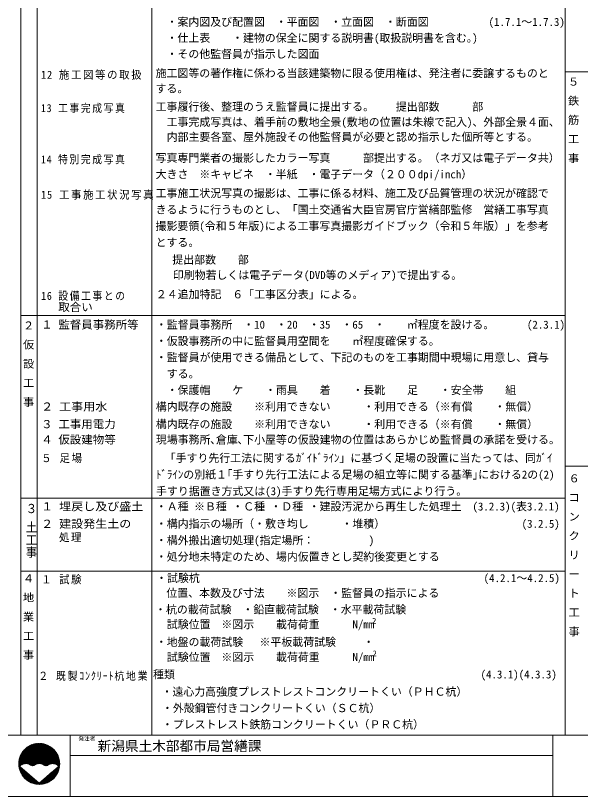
# Model space of a CAD drawing. Units: millimetres on the paper. Extents: x -396 to 396, y -283 to 286.
# Drawn here: x -200.9 to 6, y -283.5 to 2.7 of the extents above; entities that cross this region are included whole.
import ezdxf
from ezdxf.enums import TextEntityAlignment as Align

# ---------------------------------------------------------------- set-up
doc = ezdxf.new("R2010")
doc.units = ezdxf.units.MM
for name, color, linetype, lineweight in [('0-1', 4, 'Continuous', 9), ('0-2_文字', 7, 'Continuous', 9), ('0-F_タイトル', 5, 'Continuous', 9)]:
    doc.layers.add(name, color=color, linetype=linetype, lineweight=lineweight)
doc.styles.add('@ＭＳ ゴシック', font='')
doc.styles.add('ＭＳ ゴシック', font='')
doc.styles.get('@ＭＳ ゴシック').set_extended_font_data('@MS Gothic')
doc.styles.get('ＭＳ ゴシック').set_extended_font_data('MS Gothic')

msp = doc.modelspace()

# ---------------------------------------------------------------- linework, layer by layer
at = {"layer": '0-1'}
for p, q in [((-198.998, 286.452), (-198.998, -261.048)), ((0.423, 286.452), (0.423, -261.048)), ((-192.998, 238.665), (-192.998, -261.048)), ((-150.998, 238.665), (-150.998, -261.048)), ((0.423, -17.887), (198.231, -17.887)), ((-198.998, -107.26), (0.423, -107.26)), ((0.423, -162.49), (198.422, -162.49)), ((-198.998, -174.142), (0.423, -174.142)), ((0.423, -200.864), (-198.998, -200.864))]:
    msp.add_line(p, q, dxfattribs=at)
at = {"layer": '0-F_タイトル', "color": 7}
for p, q in [((-395.577, -261.048), (396.422, -261.048)), ((-180.827, -283.464), (-180.827, -261.048)), ((-4.078, -283.464), (-4.078, -261.048)), ((-180.827, -268.448), (-4.077, -268.448))]:
    msp.add_line(p, q, dxfattribs=at)
at = {"layer": '0-F_タイトル'}
for p, q in [((-199.727, -271.556), (-192.218, -264.048)), ((-199.726, -271.696), (-192.078, -264.049)), ((-199.726, -271.414), (-192.361, -264.049)), ((-199.722, -271.834), (-191.941, -264.053)), ((-199.722, -271.268), (-192.506, -264.053)), ((-199.715, -271.969), (-191.806, -264.06)), ((-199.715, -271.12), (-192.655, -264.06)), ((-199.707, -272.102), (-191.673, -264.068)), ((-199.705, -270.968), (-192.806, -264.07)), ((-199.696, -272.232), (-191.543, -264.079)), ((-199.691, -270.813), (-192.961, -264.084)), ((-199.683, -272.361), (-191.414, -264.092)), ((-199.674, -270.655), (-193.12, -264.101)), ((-199.668, -272.487), (-191.287, -264.107)), ((-199.652, -270.492), (-193.283, -264.122)), ((-199.651, -272.612), (-191.163, -264.124)), ((-199.633, -272.735), (-191.04, -264.142)), ((-199.627, -270.325), (-193.45, -264.148)), ((-199.596, -270.153), (-193.622, -264.179)), ((-199.56, -269.976), (-193.799, -264.214)), ((-199.519, -269.793), (-193.982, -264.256)), ((-199.471, -269.603), (-194.172, -264.304)), ((-199.415, -269.406), (-194.369, -264.36)), ((-199.35, -269.199), (-194.575, -264.425)), ((-199.275, -268.983), (-194.792, -264.5)), ((-199.187, -268.754), (-195.021, -264.587)), ((-199.084, -268.509), (-195.266, -264.691)), ((-198.96, -268.244), (-195.531, -264.815)), ((-198.808, -267.95), (-195.824, -264.967)), ((-198.626, -271.869), (-190.919, -264.163)), ((-198.612, -267.613), (-196.162, -265.163)), ((-198.333, -267.193), (-196.582, -265.442)), ((-198.327, -271.712), (-190.8, -264.185)), ((-198.091, -271.617), (-190.682, -264.209)), ((-197.885, -271.553), (-190.566, -264.234)), ((-197.7, -271.509), (-190.452, -264.261)), ((-197.675, -266.393), (-197.381, -266.1)), ((-197.529, -271.479), (-190.339, -264.289)), ((-197.369, -271.461), (-190.227, -264.319)), ((-197.218, -271.452), (-190.117, -264.351)), ((-197.076, -271.45), (-190.008, -264.383)), ((-196.939, -271.456), (-189.901, -264.417)), ((-196.809, -271.466), (-189.795, -264.453)), ((-196.683, -271.483), (-189.69, -264.49)), ((-196.563, -271.503), (-189.587, -264.528)), ((-196.446, -271.528), (-189.485, -264.567)), ((-196.334, -271.557), (-189.384, -264.607)), ((-196.225, -271.59), (-189.284, -264.649)), ((-196.119, -271.626), (-189.186, -264.692)), ((-196.017, -271.665), (-189.088, -264.736)), ((-195.918, -271.707), (-188.992, -264.781)), ((-195.822, -271.753), (-188.897, -264.828)), ((-195.729, -271.801), (-188.803, -264.875)), ((-195.638, -271.852), (-188.71, -264.923)), ((-195.55, -271.905), (-188.618, -264.973)), ((-195.465, -271.961), (-188.527, -265.024)), ((-195.379, -272.017), (-188.438, -265.075)), ((-195.287, -272.066), (-188.349, -265.128)), ((-195.189, -272.109), (-188.261, -265.182)), ((-195.084, -272.146), (-188.175, -265.237)), ((-194.972, -272.175), (-188.089, -265.292)), ((-194.851, -272.196), (-188.005, -265.349)), ((-194.721, -272.207), (-187.921, -265.407)), ((-194.577, -272.204), (-187.838, -265.466)), ((-194.415, -272.184), (-187.757, -265.526)), ((-194.224, -272.134), (-187.676, -265.586)), ((-193.964, -272.016), (-187.596, -265.648)), ((-193.598, -271.791), (-187.517, -265.711)), ((-193.332, -271.667), (-187.44, -265.774)), ((-193.111, -271.587), (-187.363, -265.839)), ((-192.915, -271.532), (-187.287, -265.905)), ((-192.736, -271.495), (-187.212, -265.971)), ((-192.57, -271.47), (-187.138, -266.038)), ((-192.414, -271.456), (-187.065, -266.107)), ((-192.267, -271.45), (-186.993, -266.176)), ((-192.127, -271.452), (-186.922, -266.246)), ((-191.993, -271.46), (-186.852, -266.318)), ((-191.865, -271.473), (-186.782, -266.39)), ((-191.742, -271.491), (-186.714, -266.463)), ((-191.623, -271.513), (-186.647, -266.537)), ((-191.508, -271.54), (-186.58, -266.612)), ((-191.397, -271.57), (-186.515, -266.688)), ((-191.29, -271.604), (-186.45, -266.765)), ((-191.186, -271.642), (-186.387, -266.843)), ((-191.085, -271.682), (-186.324, -266.921)), ((-190.987, -271.726), (-186.262, -267.001)), ((-190.892, -271.773), (-186.202, -267.082)), ((-190.8, -271.822), (-186.142, -267.164)), ((-190.711, -271.874), (-186.083, -267.246)), ((-190.624, -271.929), (-186.025, -267.33)), ((-190.54, -271.986), (-185.969, -267.415)), ((-190.451, -272.038), (-185.913, -267.5)), ((-190.356, -272.085), (-185.858, -267.587)), ((-190.255, -272.125), (-185.804, -267.675)), ((-190.148, -272.159), (-185.752, -267.763)), ((-190.032, -272.185), (-185.7, -267.853)), ((-189.908, -272.202), (-185.65, -267.944)), ((-189.772, -272.208), (-185.6, -268.036)), ((-189.621, -272.198), (-185.552, -268.129)), ((-189.449, -272.167), (-185.504, -268.223)), ((-189.237, -272.098), (-185.458, -268.318)), ((-188.903, -271.905), (-185.413, -268.415)), ((-188.588, -271.731), (-185.369, -268.512)), ((-188.345, -271.629), (-185.326, -268.611)), ((-188.135, -271.561), (-185.284, -268.71)), ((-187.947, -271.515), (-185.244, -268.811)), ((-187.774, -271.483), (-185.205, -268.914)), ((-187.613, -271.463), (-185.167, -269.017)), ((-187.461, -271.453), (-185.13, -269.122)), ((-187.317, -271.45), (-185.095, -269.228)), ((-187.18, -271.454), (-185.061, -269.335)), ((-187.049, -271.464), (-185.028, -269.444)), ((-186.922, -271.48), (-184.997, -269.554)), ((-186.801, -271.5), (-184.967, -269.666)), ((-186.684, -271.524), (-184.939, -269.779)), ((-186.571, -271.552), (-184.912, -269.893)), ((-186.461, -271.584), (-184.887, -270.009)), ((-186.355, -271.62), (-184.863, -270.127)), ((-186.253, -271.659), (-184.841, -270.247)), ((-186.153, -271.7), (-184.82, -270.368)), ((-186.057, -271.745), (-184.802, -270.491)), ((-185.963, -271.793), (-184.785, -270.615)), ((-185.872, -271.844), (-184.77, -270.742)), ((-185.784, -271.897), (-184.758, -270.871)), ((-185.698, -271.952), (-184.747, -271.001)), ((-185.615, -272.011), (-184.739, -271.134)), ((-185.534, -272.072), (-184.732, -271.269)), ((-185.456, -272.135), (-184.728, -271.407)), ((-185.381, -272.201), (-184.727, -271.547)), ((-185.307, -272.269), (-184.728, -271.69)), ((-185.237, -272.34), (-184.733, -271.835)), ((-199.612, -272.856), (-199.264, -272.508)), ((-199.59, -272.975), (-199.189, -272.574)), ((-199.566, -273.093), (-199.113, -272.639)), ((-199.541, -273.209), (-199.037, -272.705)), ((-199.514, -273.323), (-198.962, -272.771)), ((-199.485, -273.436), (-198.886, -272.837)), ((-199.456, -273.548), (-198.81, -272.903)), ((-199.424, -273.658), (-198.735, -272.968)), ((-199.391, -273.766), (-198.659, -273.034)), ((-199.357, -273.874), (-198.584, -273.1)), ((-199.322, -273.98), (-198.508, -273.166)), ((-199.285, -274.084), (-198.432, -273.231)), ((-199.247, -274.188), (-198.357, -273.297)), ((-199.208, -274.29), (-198.281, -273.363)), ((-199.167, -274.391), (-198.205, -273.429)), ((-199.126, -274.491), (-198.13, -273.495)), ((-199.083, -274.589), (-198.054, -273.56)), ((-199.039, -274.686), (-197.978, -273.626)), ((-198.994, -274.783), (-197.903, -273.692)), ((-198.947, -274.878), (-197.827, -273.758)), ((-198.9, -274.972), (-197.752, -273.823)), ((-198.851, -275.065), (-197.676, -273.889)), ((-198.802, -275.157), (-197.6, -273.955)), ((-198.751, -275.247), (-197.525, -274.021)), ((-198.699, -275.337), (-197.449, -274.087)), ((-198.647, -275.426), (-197.373, -274.152)), ((-198.593, -275.513), (-197.298, -274.218)), ((-198.538, -275.6), (-197.222, -274.284)), ((-198.482, -275.686), (-197.146, -274.35)), ((-198.425, -275.77), (-197.071, -274.416)), ((-198.368, -275.854), (-196.995, -274.481)), ((-198.309, -275.937), (-196.919, -274.547)), ((-198.249, -276.018), (-196.844, -274.613)), ((-198.188, -276.099), (-196.768, -274.679)), ((-191.939, -279.042), (-186.84, -273.943)), ((-191.791, -279.035), (-185.756, -273)), ((-191.639, -279.025), (-184.75, -272.136)), ((-191.484, -279.011), (-184.764, -272.291)), ((-191.325, -278.993), (-184.782, -272.45)), ((-191.162, -278.972), (-184.803, -272.613)), ((-190.994, -278.946), (-184.829, -272.78)), ((-190.822, -278.915), (-184.86, -272.953)), ((-190.645, -278.879), (-184.896, -273.13)), ((-190.461, -278.837), (-184.938, -273.314)), ((-190.271, -278.788), (-184.987, -273.504)), ((-190.073, -278.732), (-185.043, -273.701)), ((-189.867, -278.667), (-185.108, -273.908)), ((-189.65, -278.591), (-185.184, -274.125)), ((-189.42, -278.502), (-185.272, -274.355)), ((-189.174, -278.398), (-185.377, -274.601)), ((-185.168, -272.413), (-184.74, -271.984)), ((-198.127, -276.179), (-196.693, -274.744)), ((-198.064, -276.257), (-196.617, -274.81)), ((-198, -276.335), (-196.541, -274.876)), ((-197.936, -276.412), (-196.466, -274.942)), ((-197.87, -276.488), (-196.39, -275.008)), ((-197.804, -276.563), (-196.314, -275.073)), ((-197.736, -276.637), (-196.239, -275.139)), ((-197.668, -276.71), (-196.163, -275.205)), ((-197.599, -276.782), (-196.087, -275.271)), ((-197.528, -276.853), (-196.012, -275.336)), ((-197.457, -276.923), (-195.936, -275.402)), ((-197.385, -276.993), (-195.86, -275.468)), ((-197.312, -277.061), (-195.785, -275.534)), ((-197.238, -277.128), (-195.709, -275.6)), ((-197.163, -277.195), (-195.634, -275.665)), ((-197.087, -277.26), (-195.558, -275.731)), ((-197.01, -277.325), (-195.482, -275.797)), ((-196.932, -277.388), (-195.407, -275.863)), ((-196.853, -277.451), (-195.331, -275.928)), ((-196.774, -277.513), (-195.255, -275.994)), ((-196.693, -277.573), (-195.18, -276.06)), ((-196.611, -277.633), (-195.104, -276.126)), ((-196.528, -277.692), (-195.028, -276.192)), ((-196.445, -277.749), (-194.953, -276.257)), ((-196.36, -277.806), (-194.877, -276.323)), ((-196.274, -277.862), (-194.802, -276.389)), ((-196.188, -277.917), (-194.726, -276.455)), ((-196.1, -277.97), (-194.65, -276.52)), ((-196.011, -278.023), (-194.575, -276.586)), ((-195.922, -278.075), (-194.499, -276.652)), ((-195.831, -278.125), (-194.423, -276.718)), ((-195.739, -278.175), (-194.348, -276.784)), ((-195.646, -278.223), (-194.272, -276.849)), ((-195.552, -278.271), (-194.196, -276.915)), ((-195.457, -278.317), (-194.121, -276.981)), ((-195.36, -278.362), (-194.045, -277.047)), ((-195.263, -278.406), (-193.969, -277.113)), ((-195.164, -278.449), (-193.894, -277.178)), ((-195.064, -278.49), (-193.818, -277.244)), ((-194.963, -278.531), (-193.743, -277.31)), ((-194.861, -278.57), (-193.667, -277.376)), ((-194.758, -278.608), (-193.591, -277.441)), ((-194.653, -278.645), (-193.516, -277.507)), ((-192.368, -279.046), (-190.095, -276.773)), ((-192.228, -279.048), (-189.01, -275.83)), ((-192.085, -279.046), (-187.925, -274.887)), ((-188.907, -278.273), (-185.502, -274.867)), ((-188.612, -278.119), (-185.656, -275.163)), ((-188.271, -277.92), (-185.855, -275.504)), ((-187.843, -277.633), (-186.142, -275.932)), ((-194.547, -278.68), (-193.44, -277.573)), ((-194.44, -278.714), (-193.364, -277.639)), ((-194.331, -278.747), (-193.289, -277.705)), ((-194.221, -278.778), (-193.213, -277.77)), ((-194.109, -278.808), (-193.137, -277.836)), ((-193.996, -278.836), (-193.062, -277.902)), ((-193.881, -278.863), (-192.986, -277.968)), ((-193.765, -278.888), (-192.91, -278.033)), ((-193.648, -278.912), (-192.835, -278.099)), ((-193.528, -278.934), (-192.759, -278.165)), ((-193.407, -278.954), (-192.684, -278.231)), ((-193.284, -278.973), (-192.608, -278.297)), ((-193.159, -278.99), (-192.532, -278.362)), ((-193.033, -279.004), (-192.457, -278.428)), ((-192.904, -279.017), (-192.381, -278.494)), ((-192.773, -279.028), (-192.305, -278.56)), ((-192.641, -279.036), (-192.23, -278.625)), ((-192.505, -279.043), (-191.18, -277.717))]:
    msp.add_line(p, q, dxfattribs=at)
at = {"layer": '0-F_タイトル', "color": 7}
msp.add_lwpolyline([(396.422, -283.464), (-395.577, -283.464), (-395.577, 286.452)], dxfattribs=at)
at = {"layer": '0-F_タイトル'}
msp.add_lwpolyline([(-199.324, -272.456), (-192.227, -278.628), (-185.13, -272.456)], dxfattribs=at)
msp.add_circle((-192.227, -271.548), 7.5, dxfattribs=at)
for centre, radius, start, end in [((-197.117, -274.375), 2.925, 54.9904, 138.98872), ((-192.227, -274.375), 2.925, 54.9904, 123.80286), ((-187.337, -274.375), 2.925, 41.01126, 123.80286), ((-194.672, -270.805), 1.403, 236.8522, 305.66466), ((-189.782, -270.805), 1.403, 236.8522, 305.66466)]:
    msp.add_arc(centre, radius, start, end, dxfattribs=at)

# ---------------------------------------------------------------- texts
at = {"layer": '0-2_文字', "style": 'ＭＳ ゴシック'}
for s, height, p in [('\u3000・案内図及び配置図\u3000・平面図\u3000・立面図\u3000・断面図  \u3000\u3000     (1.7.1～1.7.3)', 2.933, (-149.577, -1.976)), ('\u3000・仕上表\u3000\u3000・建物の保全に関する説明書(取扱説明書を含む｡)\u3000\u3000', 2.933, (-149.577, -7.849)), ('\u3000・その他監督員が指示した図面', 2.933, (-149.577, -13.723)), ('施工図等の著作権に係わる当該建築物に限る使用権は、発注者に委譲するものと', 2.933, (-149.577, -20.788)), ('する。', 2.933, (-149.577, -26.42)), ('工事履行後、整理のうえ監督員に提出する。\u3000\u3000提出部数\u3000\u3000\u3000部', 2.933, (-149.577, -33.046)), ('\u3000工事完成写真は、着手前の敷地全景(敷地の位置は朱線で記入)、外部全景４面、', 2.933, (-149.53, -38.646)), ('\u3000内部主要各室、屋外施設その他監督員が必要と認め指示した個所等とする。', 2.933, (-149.53, -44.138)), ('写真専門業者の撮影したカラー写真\u3000\u3000\u3000部提出する。（ネガ又は電子データ共）', 2.933, (-149.577, -51.823)), ('大きさ\u3000※キャビネ\u3000・半紙\u3000・電子データ（２００dpi/inch）', 2.933, (-149.577, -57.823)), ('工事施工状況写真の撮影は、工事に係る材料、施工及び品質管理の状況が確認で', 2.933, (-149.577, -64.771)), ('きるように行うものとし、「国土交通省大臣官房官庁営繕部監修\u3000営繕工事写真', 2.933, (-149.577, -70.771)), ('撮影要領(令和５年版)による工事写真撮影ガイドブック（令和５年版）」を参考', 2.933, (-149.577, -76.771)), ('とする。', 2.933, (-149.577, -82.771)), ('提出部数\u3000\u3000部', 2.933, (-143.454, -89.135)), ('印刷物若しくは電子データ(DVD等のメディア)で提出する。', 2.933, (-143.272, -94.757)), ('２４追加特記\u3000６「工事区分表」による。', 2.933, (-149.498, -101.822)), ('・監督員事務所\u3000・10\u3000・20\u3000・35\u3000・65\u3000・\u3000\u3000㎡程度を設ける。      (2.3.1)', 2.933, (-149.498, -112.928)), ('・仮設事務所の中に監督員用空間を\u3000\u3000㎡程度確保する。', 2.933, (-149.498, -118.928)), ('・監督員が使用できる備品として、下記のものを工事期間中現場に用意し、貸与', 2.933, (-149.498, -124.928)), ('\u3000する。', 2.933, (-149.498, -130.928)), ('\u3000・保護帽\u3000\u3000ケ\u3000\u3000・雨具\u3000\u3000着\u3000\u3000・長靴\u3000\u3000足\u3000\u3000・安全帯\u3000\u3000組', 2.933, (-149.498, -136.928)), ('構内既存の施設\u3000\u3000※利用できない\u3000\u3000\u3000・利用できる（※有償\u3000\u3000・無償）', 2.933, (-149.498, -142.975)), ('構内既存の施設\u3000\u3000※利用できない\u3000\u3000\u3000・利用できる（※有償\u3000\u3000・無償）', 2.933, (-149.498, -149.418)), ('現場事務所､倉庫､下小屋等の仮設建物の位置はあらかじめ監督員の承諾を受ける。', 2.933, (-149.498, -155.064)), ('｢手すり先行工法に関するｶﾞｲﾄﾞﾗｲﾝ」に基づく足場の設置に当たっては、同ｶﾞｲ', 2.933, (-144.237, -161.798)), ('ﾄﾞﾗｲﾝの別紙１｢手すり先行工法による足場の組立等に関する基準｣における2の(2)', 2.933, (-149.44, -167.871)), ('手すり据置き方式又は(3)手すり先行専用足場方式により行う。', 2.933, (-149.44, -173.944)), ('・Ａ種 ※Ｂ種 ・Ｃ種 ・Ｄ種 ・建設汚泥から再生した処理土\u3000(3.2.3)(表3.2.1)', 2.933, (-149.498, -179.567)), ('・構内指示の場所（・敷き均し\u3000\u3000\u3000・堆積）\u3000\u3000\u3000\u3000 \u3000\u3000\u3000\u3000\u3000\u3000\u3000\u3000(3.2.5)', 2.933, (-149.498, -185.903)), ('・構外搬出適切処理(指定場所：\u3000\u3000\u3000\u3000\u3000)', 2.933, (-149.498, -191.958)), ('・処分地未特定のため、場内仮置きとし契約後変更とする', 2.933, (-149.498, -197.958)), ('・試験杭\u3000\u3000\u3000\u3000\u3000\u3000\u3000\u3000\u3000\u3000\u3000\u3000\u3000\u3000\u3000\u3000\u3000\u3000\u3000\u3000\u3000\u3000\u3000\u3000\u3000\u3000(4.2.1～4.2.5)', 2.933, (-149.419, -205.802)), ('\u3000位置、本数及び寸法\u3000\u3000※図示\u3000・監督員の指示による', 2.933, (-149.638, -211.286)), ('・杭の載荷試験\u3000・鉛直載荷試験\u3000・水平載荷試験               ', 2.933, (-149.791, -217.324)), ('\u3000試験位置\u3000※図示\u3000\u3000載荷荷重\u3000\u3000\u3000N/mm', 2.933, (-149.477, -222.772)), ('2', 2.199, (-70.224, -220.857)), ('・地盤の載荷試験\u3000 ※平板載荷試験\u3000   ・\u3000', 2.933, (-149.514, -229.226)), ('\u3000試験位置\u3000※図示\u3000\u3000載荷荷重\u3000\u3000\u3000N/mm', 2.933, (-149.477, -234.772)), ('2', 2.199, (-70.054, -232.83)), ('種類\u3000\u3000 \u3000\u3000\u3000\u3000\u3000\u3000\u3000\u3000\u3000\u3000\u3000\u3000\u3000 \u3000\u3000\u3000\u3000\u3000\u3000\u3000\u3000\u3000\u3000\u3000\u3000(4.3.1)(4.3.3)', 2.933, (-150.534, -241.12)), (' ・遠心力高強度プレストレストコンクリートくい（ＰＨＣ杭）', 2.933, (-149.397, -247.452)), (' ・外殻鋼管付きコンクリートくい（ＳＣ杭）', 2.933, (-149.261, -253.472)), (' ・プレストレスト鉄筋コンクリートくい（ＰＲＣ杭）', 2.933, (-149.261, -259.454))]:
    msp.add_text(s, height=height, dxfattribs=at).set_placement(p, align=Align.BOTTOM_LEFT)
for s, width, p in [(' \u3000取合い', 1.05, (-191.498, -106.525)), ('１ 監督員事務所等', 1.05, (-191.498, -112.928)), ('２ 工事用水', 1.1, (-191.498, -142.975)), ('３ 工事用電力', 1.05, (-191.498, -149.418)), ('４ 仮設建物等', 1.05, (-191.498, -155.064)), ('１ 埋戻し及び盛土', 1.1, (-191.498, -179.567)), ('２ 建設発生土の', 1.1, (-191.498, -185.931))]:
    msp.add_text(s, height=2.933, dxfattribs=dict(at, width=width)).set_placement(p, align=Align.BOTTOM_LEFT)
at = {"layer": '0-2_文字', "style": '@ＭＳ ゴシック', "width": 1.15}
msp.add_text('３ 土工事', height=2.933, rotation=270, dxfattribs=at).set_placement((-197.498, -175.6), align=Align.BOTTOM_LEFT)
at = {"layer": '0-2_文字', "char_height": 2.933, "attachment_point": 7, "style": 'ＭＳ ゴシック'}
for s, insert in [('\\T1.16;\\W0.95;12\\~施工図等の取扱', (-191.577, -20.788)), ('\\T1.16;\\W0.9;13\\~工事完成写真', (-191.577, -33.046)), ('\\T1.16;\\W0.9;14\\~特別完成写真', (-191.577, -51.823)), ('\\T1.16;\\W0.95;15\\~工事施工状況写真', (-191.577, -64.771)), ('\\T1.16;\\W0.9;16\\~設備工事との', (-191.498, -101.822)), ('\\T1.17;\\W0.95;５\\~足場\\~', (-191.455, -161.294)), ('\\T1.15;\\W0.95;\u3000\\~処理', (-191.498, -190.307)), ('\\T1.15;\\W0.95;１\\~試験', (-191.477, -205.772)), ('\\T1.19;\\W0.9;２\\~既製ｺﾝｸﾘｰﾄ杭地業', (-192.534, -241.12))]:
    msp.add_mtext(s, dxfattribs=dict(at, insert=insert))
at = {"layer": '0-2_文字', "char_height": 2.933, "attachment_point": 7, "rotation": 270, "style": '@ＭＳ ゴシック'}
for s, insert in [('\\T1.17;５\\~鉄\\~筋\\~工\\~事', (1.575, -19.462)), ('\\T1.17;２\\~仮\\~設\\~工\\~事', (-198.077, -108.82)), ('\\T1.17;６\\~コ\\~ン\\~ク\\~リ\\~ー\\~ト\\~工\\~事', (1.901, -164.852)), ('\\T1.17;４\\~地\\~業\\~工\\~事', (-198.056, -201.519))]:
    msp.add_mtext(s, dxfattribs=dict(at, insert=insert))
at = {"layer": '0-F_タイトル', "color": 7, "style": 'ＭＳ ゴシック'}
for s, height, p in [('発注者', 1.466, (-177.827, -263.448)), ('新潟県土木部都市局営繕課', 3.666, (-170.827, -267.948))]:
    msp.add_text(s, height=height, dxfattribs=at).set_placement(p, align=Align.BOTTOM_LEFT)

doc.saveas('drawing.dxf')
